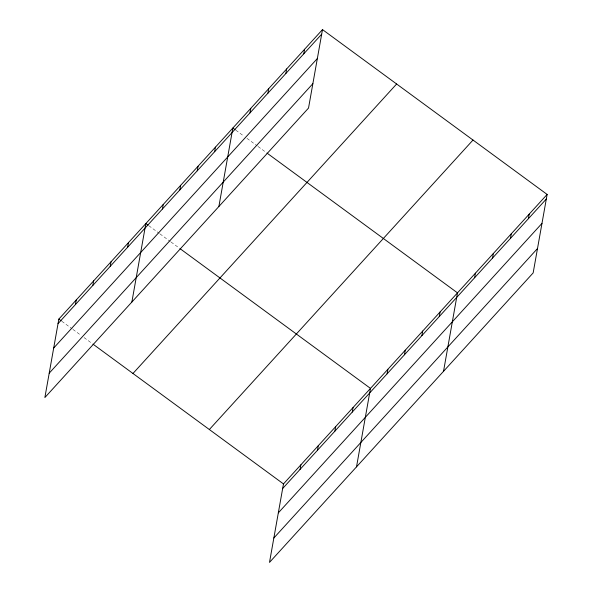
<?xml version="1.0" encoding="UTF-8"?>
<svg xmlns="http://www.w3.org/2000/svg" width="592" height="592" viewBox="0 0 592 592"><rect width="100%" height="100%" fill="white"/><g stroke="black" fill="none" stroke-linecap="round" stroke-linejoin="round"><path stroke-width="0.44" stroke-dasharray="2.96 2.22" d="M235.823 130.203L243.971 136.182M246.938 138.358L257.32 145.972M258.06 146.52L266.215 152.507M148.814 225.73L159.189 233.344M159.936 233.892L170.311 241.506M171.051 242.047L179.206 248.033M61.805 321.264L72.187 328.878M72.927 329.418L81.082 335.405M84.049 337.581L92.204 343.567"/><path stroke-width="0.89" d="M322.499 29.6L58.845 319.088L44.866 397.558L308.521 108.077L322.499 29.6L547.134 194.442L533.155 272.912L269.501 562.4L283.479 483.923L547.134 194.442M75.428 304.54L76.242 299.981M92.833 285.433L93.647 280.874M110.23 266.326L111.044 261.768M127.635 247.219L128.449 242.661M131.868 302.031L145.847 223.554L148.074 225.189M162.437 209.006L163.251 204.447M179.835 189.906L180.649 185.34M197.24 170.799L198.054 166.234M214.644 151.693L215.451 147.134M218.877 206.497L232.856 128.027L235.076 129.655M249.972 112.902L250.786 108.343M267.902 93.218L268.709 88.652M285.825 73.526L286.639 68.968M303.755 53.842L304.569 49.284M300.07 469.382L300.884 464.824M317.475 450.275L318.281 445.717M334.872 431.168L335.686 426.61M352.277 412.062L353.084 407.503M356.51 466.873L370.488 388.396L179.946 248.581M387.079 373.848L387.886 369.29M404.477 354.741L405.291 350.183M421.881 335.642L422.688 331.076M439.279 316.535L440.093 311.969M443.519 371.339L457.49 292.87L266.955 153.047M474.614 277.744L475.42 273.178M492.537 258.06L493.351 253.494M510.467 238.369L511.281 233.81M528.397 218.685L529.211 214.126M58.031 323.646L321.685 34.158M53.687 348.037L317.342 58.549M49.21 373.167L312.865 83.679M132.971 373.485L396.625 83.997M209.353 429.526L473.008 140.045M282.665 488.489L546.327 199.001M278.321 512.879L541.976 223.391M273.844 538.01L537.506 248.522M58.845 319.088L61.065 320.716M92.944 344.107L283.479 483.923"/></g></svg>
